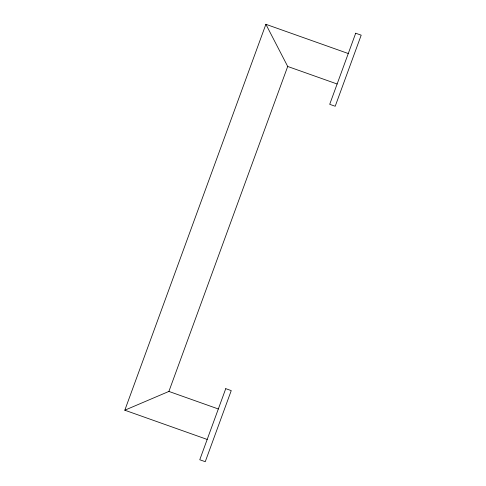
<?xml version="1.0" encoding="UTF-8"?>
<svg xmlns="http://www.w3.org/2000/svg" width="486" height="486" viewBox="0 0 486 486"><rect width="100%" height="100%" fill="white"/><g stroke="black" fill="none" stroke-linecap="round" stroke-linejoin="round"><path stroke-width="0.73" d="M207.188 439.441L124.811 410.208L265.891 24.3L348.274 53.533M124.811 410.208L168.897 391.43L287.706 66.461L265.891 24.3M287.706 66.461L337.132 83.999M168.897 391.43L218.329 408.975M225.753 388.66L199.764 459.75L205.256 461.7L231.245 390.61L225.753 388.66M355.697 33.224L329.708 104.314L335.2 106.258L361.189 35.174L355.697 33.224"/></g></svg>
